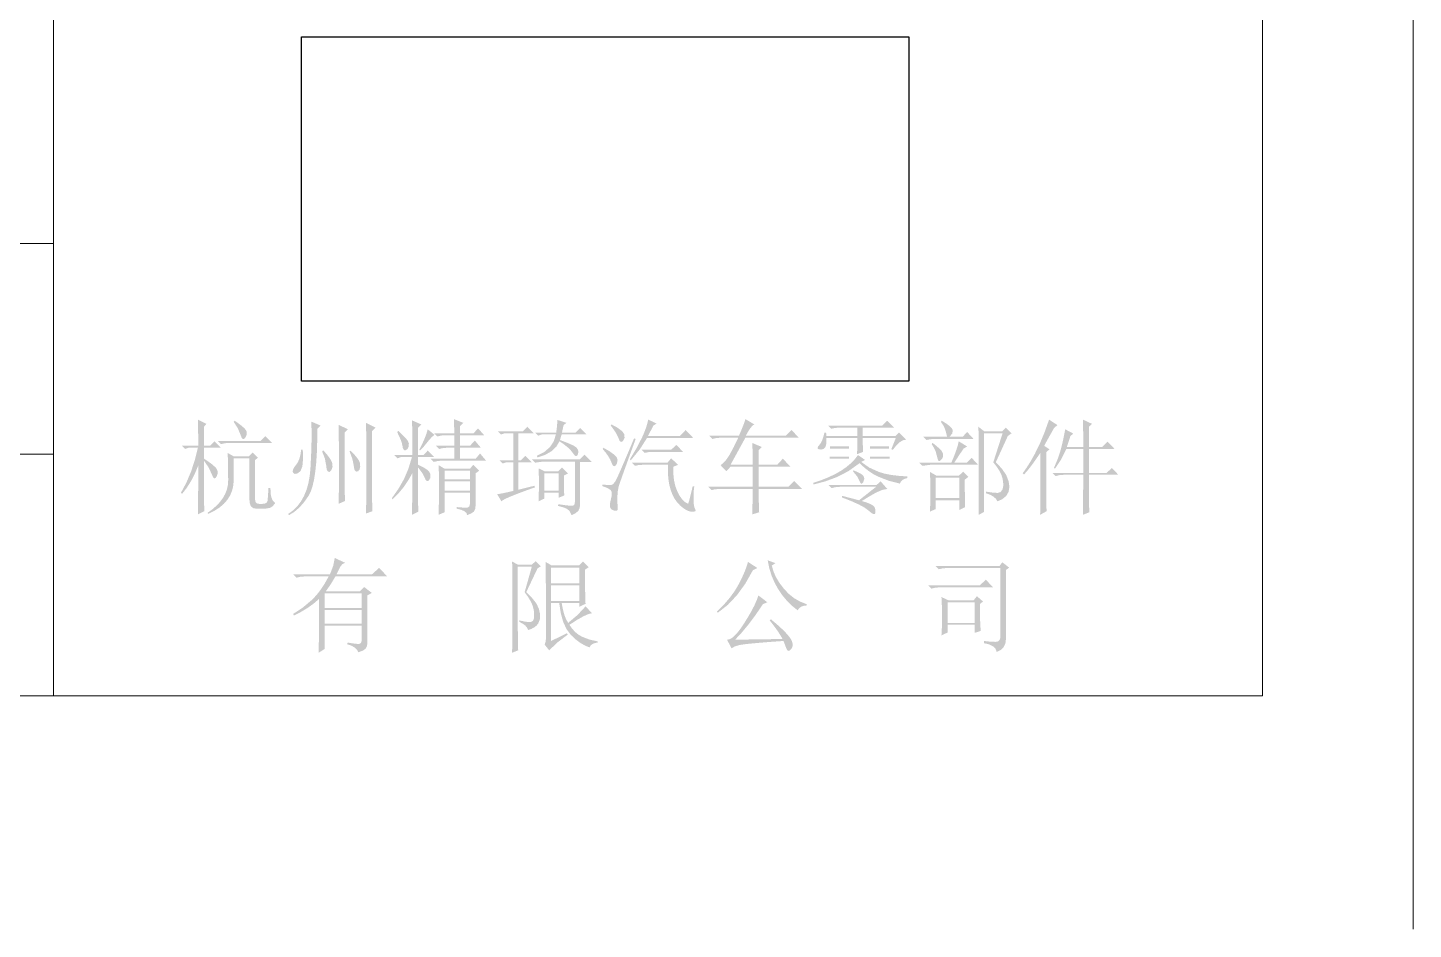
# Model space of a CAD drawing. Header units: millimetres. Extents: x 0 to 275, y 0 to 194.
# Drawn here: x 232.7 to 275.34, y -0.28 to 27.45 of the extents above; entities that cross this region are included whole.
import ezdxf

# ---------------------------------------------------------------- set-up
doc = ezdxf.new("R2010")
doc.units = ezdxf.units.MM
picture_1 = doc.add_image_def('image1.jpg', size_in_pixel=(122, 222))

msp = doc.modelspace()

# ---------------------------------------------------------------- hatches: boundary and pattern name
h = msp.add_hatch(color=0)
h.paths.add_polyline_path([(239.063389, 15.363472), (239.035828, 15.324887), (239.16123, 15.130584), (239.24529, 14.928012), (239.279396, 14.842229), (239.31557, 14.799855), (239.35381, 14.800888), (239.394118, 14.84533), (239.426071, 14.909495), (239.438904, 14.970042), (239.4321, 15.027489), (239.405142, 15.082352), (239.355619, 15.137129), (239.281808, 15.202242), (239.184226, 15.277689)])
h.paths.add_polyline_path([(239.857139, 14.740599), (238.539734, 14.740599), (238.638953, 14.64138), (238.754708, 14.668941), (238.887, 14.679965), (240.215429, 14.679965), (240.005967, 14.889427)])
h.paths.add_polyline_path([(238.848415, 14.371285), (238.85565, 14.213069), (238.860817, 14.019196), (238.863918, 13.78915), (238.864951, 13.522413), (238.854896, 13.382112), (238.824816, 13.246461), (238.774841, 13.115461), (238.705099, 12.989112), (238.61572, 12.867414), (238.506834, 12.750367), (238.378569, 12.637971), (238.231054, 12.530226), (238.253102, 12.497153), (238.43889, 12.589664), (238.599421, 12.693609), (238.734759, 12.809052), (238.84497, 12.936058), (238.930118, 13.074691), (238.990267, 13.225015), (239.025482, 13.387096), (239.035828, 13.560998), (239.035828, 14.20592), (239.520898, 14.20592), (239.520898, 12.916076), (239.533472, 12.803508), (239.571885, 12.722462), (239.63717, 12.673456), (239.730359, 12.657005), (240.005967, 12.657005), (240.160307, 12.684566), (240.23541, 12.734175), (240.314648, 12.833394), (240.239544, 12.904363), (240.19338, 13.004271), (240.171332, 13.128983), (240.165819, 13.290903), (240.105186, 13.290903), (240.097004, 13.158525), (240.089338, 13.050435), (240.082707, 12.966116), (240.077625, 12.905052), (240.06195, 12.861644), (240.030772, 12.830638), (239.983057, 12.812035), (239.917773, 12.805833), (239.818554, 12.805833), (239.761537, 12.815135), (239.722091, 12.84304), (239.699181, 12.889549), (239.691774, 12.954661), (239.691774, 14.156311), (239.779969, 14.222457), (239.620116, 14.382309), (239.509873, 14.272066), (239.024804, 14.272066)])
h.paths.add_polyline_path([(238.120811, 14.134262), (238.264816, 13.922044), (238.363345, 13.709826), (238.400553, 13.626024), (238.43776, 13.589248), (238.474967, 13.59898), (238.512174, 13.654705), (238.538012, 13.727913), (238.541112, 13.798021), (238.521475, 13.863994), (238.479101, 13.9248), (238.333029, 14.05158), (238.120811, 14.194896), (238.120811, 14.531137), (238.638953, 14.531137), (238.440516, 14.729575), (238.302712, 14.591771), (238.120811, 14.591771), (238.120811, 15.176059), (238.192469, 15.264253), (237.933398, 15.396545), (237.940977, 15.014829), (237.944422, 14.591771), (237.437304, 14.591771), (237.536523, 14.492552), (237.646766, 14.531137), (237.933398, 14.531137), (237.839174, 14.152866), (237.72118, 13.795265), (237.57838, 13.458334), (237.409743, 13.142075), (237.448328, 13.114514), (237.590955, 13.298654), (237.72118, 13.504499), (237.839002, 13.733081), (237.944422, 13.985434), (237.943474, 13.537916), (237.940977, 13.137941), (237.937446, 12.785507), (237.933398, 12.480616), (238.131835, 12.579835), (238.128196, 12.659966), (238.125462, 12.77233), (238.123502, 12.917121), (238.122189, 13.094532), (238.121392, 13.304759), (238.120983, 13.547993), (238.120832, 13.82443)])
h = msp.add_hatch(color=0)
h.paths.add_polyline_path([(245.523852, 13.825582), (246.306578, 13.825582), (246.306578, 13.560998), (245.523852, 13.560998)])
h.paths.add_polyline_path([(245.523852, 13.500365), (246.306578, 13.500365), (246.306578, 13.213733), (245.523852, 13.213733)])
h.paths.add_polyline_path([(245.204148, 14.977622), (245.303366, 14.878403), (245.419122, 14.905964), (245.551413, 14.916988), (245.821509, 14.916988), (245.821509, 14.591771), (245.253757, 14.591771), (245.352976, 14.492552), (245.468731, 14.520113), (245.601023, 14.531137), (245.821509, 14.531137), (245.821509, 14.194896), (245.093905, 14.194896), (245.193123, 14.095677), (245.308878, 14.123238), (245.44117, 14.134262), (246.802672, 14.134262), (246.615259, 14.354748), (246.482967, 14.194896), (245.997898, 14.194896), (245.997898, 14.531137), (246.642819, 14.531137), (246.455406, 14.751623), (246.306578, 14.591771), (245.997898, 14.591771), (245.997898, 14.916988), (246.742038, 14.916988), (246.554625, 15.12645), (246.416821, 14.977622), (245.997898, 14.977622), (245.997898, 15.198108), (246.097116, 15.297326), (245.810484, 15.413082), (245.814532, 15.336514), (245.818064, 15.23876), (245.820561, 15.119301), (245.821509, 14.977622)])
h.paths.add_polyline_path([(245.341951, 12.469592), (245.523852, 12.546762), (245.523852, 13.153099), (246.306578, 13.153099), (246.306578, 12.816858), (246.287286, 12.726596), (246.23492, 12.690078), (246.188584, 12.688011), (246.116409, 12.690078), (246.019429, 12.696279), (245.898679, 12.706615), (245.898679, 12.657005), (246.036999, 12.622899), (246.137079, 12.578457), (246.197885, 12.52368), (246.218384, 12.458568), (246.343096, 12.510933), (246.422333, 12.563299), (246.46712, 12.650115), (246.482967, 12.794809), (246.482967, 13.748411), (246.59321, 13.825582), (246.405797, 14.007483), (246.306578, 13.886215), (245.523852, 13.886215), (245.341951, 13.996458), (245.345999, 13.87967), (245.349531, 13.727741), (245.352028, 13.540672), (245.352976, 13.318464), (245.349531, 12.869223)])
h.paths.add_polyline_path([(245.215172, 14.928012), (245.00571, 15.098889), (244.970656, 14.972798), (244.915449, 14.826037), (244.840604, 14.658606), (244.746639, 14.470503), (244.768687, 14.442943), (244.892711, 14.575923), (245.016734, 14.729575), (245.128355, 14.857732)])
h.paths.add_polyline_path([(244.101717, 15.04928), (244.063132, 15.016207), (244.129278, 14.880814), (244.178887, 14.764026), (244.21196, 14.66584), (244.228497, 14.586259), (244.240813, 14.52218), (244.26088, 14.478772), (244.288183, 14.456034), (244.322203, 14.453967), (244.384215, 14.491174), (244.421422, 14.569722), (244.425556, 14.664807), (244.388349, 14.751623), (244.348989, 14.801233), (244.288441, 14.867378), (244.20619, 14.950061)])
h.paths.add_polyline_path([(244.531665, 14.817769), (244.531665, 14.305139), (243.974937, 14.305139), (244.074156, 14.20592), (244.184399, 14.244505), (244.520641, 14.244505), (244.40902, 13.880014), (244.272594, 13.560998), (244.104473, 13.267476), (243.90328, 12.982222), (243.925328, 12.943637), (244.103095, 13.12416), (244.272594, 13.329488), (244.416599, 13.543084), (244.531665, 13.748411), (244.531417, 13.513273), (244.530718, 13.299774), (244.52963, 13.10785), (244.52822, 12.937436), (244.526551, 12.788468), (244.524689, 12.660881), (244.522697, 12.554611), (244.520641, 12.469592), (244.719078, 12.568811), (244.709432, 12.803077), (244.708054, 13.05388), (244.708054, 13.9248), (244.832766, 13.76357), (244.912003, 13.610608), (244.938789, 13.548768), (244.969192, 13.512767), (245.002696, 13.503637), (245.038783, 13.522413), (245.088392, 13.605095), (245.088392, 13.720851), (245.055319, 13.788891), (244.980905, 13.860033), (244.86515, 13.933241), (244.708054, 14.007483), (244.708054, 14.244505), (245.204148, 14.244505), (245.00571, 14.442943), (244.867906, 14.305139), (244.708054, 14.305139), (244.708054, 15.148498), (244.807273, 15.247717), (244.520641, 15.374497), (244.524689, 15.278206), (244.52822, 15.15401), (244.530718, 15.000876)])
h = msp.add_hatch(color=0)
h.paths.add_polyline_path([(249.126155, 14.939036), (249.892344, 14.939036), (249.693906, 15.137474), (249.556102, 14.99967), (249.137179, 14.99967), (249.186788, 15.225668), (249.274983, 15.297326), (248.999375, 15.385521), (248.98215, 15.169858), (248.96079, 14.99967), (248.304844, 14.99967), (248.404062, 14.900451), (248.514306, 14.939036), (248.949766, 14.939036), (248.885601, 14.73035), (248.767176, 14.551119), (248.593973, 14.40186), (248.365477, 14.28309), (248.382014, 14.233481), (248.622826, 14.314096), (248.816096, 14.42365), (248.961823, 14.562143), (249.060009, 14.729575), (249.203755, 14.631562), (249.321147, 14.536649), (249.4127, 14.445871), (249.478932, 14.36026), (249.526302, 14.297301), (249.568505, 14.274133), (249.604506, 14.291272), (249.633273, 14.349236), (249.642747, 14.42055), (249.622248, 14.485662), (249.572811, 14.544573), (249.495469, 14.597283), (249.296342, 14.684788), (249.076545, 14.76816), (249.097216, 14.839129)])
h.paths.add_polyline_path([(249.026936, 12.794809), (249.010399, 12.7452), (249.189544, 12.69559), (249.302543, 12.645981), (249.376957, 12.575012), (249.434835, 12.458568), (249.566438, 12.525403), (249.644297, 12.596372), (249.681504, 12.679054), (249.693906, 12.778273), (249.693906, 14.095677), (250.052196, 14.095677), (249.83171, 14.321675), (249.682882, 14.172847), (248.216649, 14.172847), (248.315868, 14.073628), (248.563915, 14.106701), (249.534054, 14.106701), (249.534054, 12.855443), (249.52234, 12.793431), (249.489957, 12.756224), (249.442414, 12.749075), (249.349397, 12.752779), (249.210904, 12.767851)])
h.paths.add_polyline_path([(248.591476, 13.748411), (249.03796, 13.748411), (249.03796, 13.213733), (248.591476, 13.213733)])
h.paths.add_polyline_path([(248.415087, 12.883003), (248.591476, 12.965686), (248.591476, 13.153099), (249.03796, 13.153099), (249.03796, 12.993247), (249.208837, 13.064905), (249.202463, 13.165157), (249.199191, 13.300549), (249.197985, 13.471081), (249.197812, 13.676753), (249.324592, 13.737387), (249.137179, 13.9248), (249.026936, 13.809045), (248.6025, 13.809045), (248.415087, 13.89724), (248.427489, 13.61612), (248.431623, 13.368073)])
h.paths.add_polyline_path([(247.797726, 13.241293), (247.797726, 14.084653), (248.205625, 14.084653), (248.007188, 14.28309), (247.869384, 14.145286), (247.797726, 14.145286), (247.797726, 14.977622), (248.266259, 14.977622), (248.067821, 15.176059), (247.93553, 15.038255), (247.163828, 15.038255), (247.263047, 14.939036), (247.37329, 14.977622), (247.637873, 14.977622), (247.637873, 14.145286), (247.213437, 14.145286), (247.312656, 14.046068), (247.422899, 14.084653), (247.637873, 14.084653), (247.637873, 13.202708), (247.46114, 13.162401), (247.319546, 13.132428), (247.213093, 13.112791), (247.14178, 13.10349), (247.274071, 12.883003), (247.308414, 12.911426), (247.370017, 12.947082), (247.45875, 12.989974), (247.574484, 13.0401), (247.717089, 13.097461), (247.886437, 13.162056), (248.082398, 13.233886), (248.304844, 13.312951), (248.293819, 13.362561)])
h = msp.add_hatch(color=0)
h.paths.add_polyline_path([(251.581929, 14.470503), (251.681148, 14.371285), (251.796903, 14.396089), (251.929194, 14.404358), (252.860748, 14.404358), (252.662311, 14.619332), (252.496946, 14.470503)])
h.paths.add_polyline_path([(251.791391, 15.396545), (251.763485, 15.273727), (251.721111, 15.137474), (251.664267, 14.988818), (251.592953, 14.828793), (251.418631, 14.494619), (251.223639, 14.172847), (251.256712, 14.145286), (251.537832, 14.489107), (251.752806, 14.828793), (253.180453, 14.828793), (252.943431, 15.07684), (252.76153, 14.889427), (251.780366, 14.889427), (251.857536, 15.033432), (251.951243, 15.214644), (252.050462, 15.275278)])
h.paths.add_polyline_path([(251.284273, 14.073628), (251.383491, 13.97441), (251.499247, 13.999214), (251.631538, 14.007483), (252.397727, 14.007483), (252.396694, 13.783121), (252.41013, 13.58098), (252.438035, 13.400543), (252.48041, 13.241293), (252.533034, 13.098839), (252.59961, 12.96982), (252.679622, 12.85527), (252.772554, 12.756224), (252.868844, 12.675695), (252.959967, 12.616353), (253.046956, 12.578715), (253.130844, 12.563299), (253.196903, 12.567519), (253.237642, 12.580524), (253.252542, 12.602831), (253.241087, 12.634957), (253.218521, 12.682413), (253.201124, 12.750023), (253.189927, 12.83727), (253.185965, 12.943637), (253.186654, 13.158611), (253.208014, 13.340512), (253.158405, 13.340512), (253.119044, 13.170927), (253.083301, 13.02563), (253.050659, 12.904105), (253.020601, 12.805833), (252.924655, 12.861558), (252.835944, 12.945704), (252.755501, 13.057756), (252.684359, 13.197196), (252.624329, 13.356187), (252.584452, 13.534816), (252.564212, 13.732047), (252.563092, 13.946849), (252.71192, 14.007483), (252.496946, 14.20592), (252.386703, 14.073628)])
h.paths.add_polyline_path([(251.40554, 14.801233), (251.355931, 14.817769), (251.234749, 14.529415), (251.127521, 14.2762), (251.034245, 14.058126), (250.954921, 13.875191), (250.889551, 13.727396), (250.838133, 13.614742), (250.800667, 13.537227), (250.777155, 13.494852), (250.712387, 13.412859), (250.655887, 13.384609), (250.616699, 13.382542), (250.557357, 13.384609), (250.478379, 13.390811), (250.38028, 13.401146), (250.38028, 13.351536), (250.533931, 13.295037), (250.633839, 13.230269), (250.661744, 13.184966), (250.671046, 13.115892), (250.661744, 13.02408), (250.633839, 12.910564), (250.611015, 12.798082), (250.616613, 12.709371), (250.650117, 12.645464), (250.711009, 12.607396), (250.77526, 12.591721), (250.819874, 12.593615), (250.845884, 12.612047), (250.854325, 12.645981), (250.846745, 12.765181), (250.8433, 12.954661), (250.848123, 13.161367), (250.881885, 13.335), (250.899186, 13.390541), (250.930375, 13.482708), (250.975387, 13.611437), (251.034159, 13.776661), (251.106624, 13.978318), (251.192719, 14.216342), (251.292379, 14.490668)])
h.paths.add_polyline_path([(250.413352, 14.531137), (250.391304, 14.492552), (250.485355, 14.377744), (250.560803, 14.272755), (250.617647, 14.177067), (250.655887, 14.090165), (250.682587, 14.020919), (250.712387, 13.978544), (250.744254, 13.963041), (250.777155, 13.97441), (250.82952, 14.045379), (250.848812, 14.161823), (250.821079, 14.237357), (250.738569, 14.323742), (250.602316, 14.421497)])
h.paths.add_polyline_path([(250.661399, 15.247717), (250.639351, 15.214644), (250.791624, 14.99967), (250.881885, 14.817769), (250.908757, 14.750676), (250.939763, 14.715105), (250.974903, 14.711574), (251.014177, 14.740599), (251.064475, 14.834995), (251.052762, 14.950061), (251.010215, 15.015173), (250.931495, 15.086487), (250.815567, 15.164001)])
h = msp.add_hatch(color=0)
h.dxf.hatch_style = 2
h.paths.add_polyline_path([(255.057451, 15.247717), (254.781844, 15.413082), (254.76014, 15.337634), (254.719832, 15.227046), (254.660921, 15.081319), (254.583406, 14.900451), (253.668389, 14.900451), (253.767608, 14.801233), (253.883363, 14.828793), (254.015655, 14.839818), (254.561358, 14.839818), (254.421487, 14.549052), (254.28575, 14.299627), (254.216417, 14.194121), (254.148635, 14.108768), (254.081886, 14.043053), (254.015655, 13.996458), (254.197556, 13.809045), (254.324335, 13.946849), (255.007842, 13.946849), (255.007842, 13.329488), (253.640828, 13.329488), (253.740047, 13.230269), (253.855802, 13.255074), (253.988094, 13.263342), (255.007842, 13.263342), (255.003708, 12.907119), (254.991306, 12.480616), (255.20628, 12.546762), (255.193877, 12.886449), (255.189743, 13.263342), (256.529196, 13.263342), (256.281149, 13.511389), (256.099248, 13.329488), (255.189743, 13.329488), (255.189743, 13.946849), (256.170906, 13.946849), (255.933884, 14.194896), (255.763007, 14.007483), (255.189743, 14.007483), (255.189743, 14.453967), (255.288962, 14.553186), (254.991306, 14.679965), (254.99854, 14.563263), (255.003708, 14.411937), (255.006808, 14.226505), (255.007842, 14.007483), (254.324335, 14.007483), (254.781844, 14.839818), (256.429977, 14.839818), (256.198467, 15.07684), (256.022078, 14.900451), (254.792868, 14.900451), (254.874517, 15.043078), (254.94583, 15.148498), (255.006808, 15.216711)])
h = msp.add_hatch(color=0)
h.paths.add_polyline_path([(258.097514, 13.798021), (258.221537, 13.649882), (258.295951, 13.505877), (258.32179, 13.44886), (258.349695, 13.425951), (258.379667, 13.436114), (258.411707, 13.478316), (258.44478, 13.585114), (258.411707, 13.671241), (258.367437, 13.709482), (258.301464, 13.749789), (258.214819, 13.792164), (258.108538, 13.836606)])
h.paths.add_polyline_path([(258.246342, 14.305139), (258.146004, 14.175948), (258.026545, 14.052958), (257.887449, 13.936169), (257.7282, 13.825582), (257.544232, 13.721281), (257.339593, 13.623699), (257.114284, 13.533351), (256.868304, 13.450755), (256.879328, 13.401146), (257.251398, 13.500365), (257.606932, 13.632656), (257.949375, 13.809734), (258.295951, 14.057092), (258.437631, 13.924973), (258.581894, 13.810423), (258.729258, 13.714477), (258.88024, 13.638168), (259.197877, 13.514834), (259.536186, 13.428707), (259.563058, 13.488737), (259.6106, 13.536883), (259.678813, 13.573659), (259.767696, 13.599583), (259.767696, 13.649193), (259.502079, 13.666849), (259.267468, 13.695357), (259.063863, 13.735234), (258.891264, 13.786997), (258.597742, 13.918599), (258.345561, 14.095677), (258.466828, 14.156311)])
h.paths.add_polyline_path([(257.336837, 13.390122), (257.436056, 13.290903), (257.555945, 13.318464), (257.684102, 13.329488), (258.803069, 13.329488), (258.279415, 12.916076), (257.750248, 13.05388), (257.750248, 13.004271), (258.04377, 12.889377), (258.279415, 12.783785), (258.457182, 12.686461), (258.577071, 12.596372), (258.658548, 12.527039), (258.720387, 12.49233), (258.761556, 12.491727), (258.781021, 12.524714), (258.783777, 12.624621), (258.75346, 12.712127), (258.710224, 12.754501), (258.630815, 12.798943), (258.516265, 12.845452), (258.367609, 12.894028), (258.603254, 13.038722), (258.814094, 13.158611), (258.996684, 13.235781), (259.150335, 13.263342), (258.940873, 13.500365), (258.825118, 13.390122)])
h.paths.add_polyline_path([(257.386446, 14.569722), (257.386446, 14.503576), (257.970734, 14.503576), (257.970734, 14.569722)])
h.paths.add_polyline_path([(258.615656, 14.569722), (258.615656, 14.503576), (259.199944, 14.503576), (259.199944, 14.569722)])
h.paths.add_polyline_path([(257.375422, 14.25553), (257.375422, 14.194896), (257.970734, 14.194896), (257.970734, 14.25553)])
h.paths.add_polyline_path([(259.271602, 14.481528), (259.321212, 14.470503), (259.430766, 14.607877), (259.536186, 14.705459), (259.637472, 14.762734), (259.734623, 14.779184), (259.508625, 14.99967), (259.398382, 14.889427), (258.39517, 14.889427), (258.39517, 15.148498), (259.359797, 15.148498), (259.150335, 15.363472), (258.990483, 15.214644), (257.325812, 15.214644), (257.425031, 15.115425), (257.540786, 15.14023), (257.673078, 15.148498), (258.229806, 15.148498), (258.229806, 14.889427), (257.276203, 14.889427), (257.265179, 14.99967), (257.215569, 14.99967), (257.182324, 14.871513), (257.148046, 14.76816), (257.1117, 14.689612), (257.072253, 14.635868), (257.014376, 14.562143), (257.006108, 14.509089), (257.042626, 14.48015), (257.116351, 14.476016), (257.190076, 14.495308), (257.24313, 14.547674), (257.272069, 14.651026), (257.276203, 14.828793), (258.229806, 14.828793), (258.22636, 14.597283), (258.218781, 14.3327), (258.406194, 14.404358), (258.399821, 14.467575), (258.396548, 14.558698), (258.395342, 14.678759), (258.39517, 14.828793), (259.409406, 14.828793)])
h.paths.add_polyline_path([(258.615656, 14.25553), (258.615656, 14.194896), (259.221993, 14.194896), (259.221993, 14.25553)])
h = msp.add_hatch(color=0)
h.paths.add_polyline_path([(261.964399, 12.469592), (262.129764, 12.557786), (262.129764, 14.977622), (262.697516, 14.977622), (262.410884, 14.084653), (262.516131, 13.948141), (262.599675, 13.81938), (262.660481, 13.697855), (262.697516, 13.583047), (262.72232, 13.388743), (262.697516, 13.252318), (262.632748, 13.168257), (262.543175, 13.142075), (262.401926, 13.151032), (262.190398, 13.18066), (262.190398, 13.13105), (262.317522, 13.084542), (262.417774, 13.027697), (262.491154, 12.960518), (262.537663, 12.883003), (262.689247, 12.949149), (262.807759, 13.048368), (262.882173, 13.176526), (262.906977, 13.329488), (262.882173, 13.503121), (262.807759, 13.69329), (262.676845, 13.886904), (262.488054, 14.084653), (262.857368, 14.889427), (262.973123, 14.977622), (262.796734, 15.148498), (262.686491, 15.038255), (262.129764, 15.038255), (261.953375, 15.176059), (261.964399, 14.602795)])
h.paths.add_polyline_path([(260.641483, 13.610608), (261.369087, 13.610608), (261.369087, 12.982222), (260.641483, 12.982222)])
h.paths.add_polyline_path([(260.255632, 14.867378), (260.354851, 14.76816), (260.470606, 14.792964), (260.602898, 14.801233), (261.804547, 14.801233), (261.606109, 15.016207), (261.468306, 14.867378), (261.060406, 14.867378), (261.147912, 14.967286), (261.165137, 15.071328), (261.137318, 15.127053), (261.070742, 15.194663), (260.965925, 15.273641), (260.823384, 15.363472), (260.801335, 15.324887), (260.874371, 15.216022), (260.922602, 15.115425), (260.955675, 15.003804), (260.988748, 14.867378)])
h.paths.add_polyline_path([(261.12104, 14.073628), (260.128852, 14.073628), (260.228071, 13.97441), (260.476118, 14.007483), (261.942351, 14.007483), (261.743913, 14.222457), (261.595085, 14.073628), (261.209234, 14.073628), (261.36702, 14.313407), (261.495866, 14.503576), (261.606109, 14.569722), (261.347038, 14.729575), (261.321028, 14.613906), (261.27538, 14.46568), (261.209062, 14.285416)])
h.paths.add_polyline_path([(260.465094, 12.568811), (260.641483, 12.645981), (260.641483, 12.916076), (261.369087, 12.916076), (261.369087, 12.61842), (261.545476, 12.706615), (261.539102, 12.836839), (261.535829, 13.020807), (261.534624, 13.258519), (261.534451, 13.549974), (261.644694, 13.638168), (261.484842, 13.798021), (261.358063, 13.676753), (260.652507, 13.676753), (260.465094, 13.786997), (260.476118, 13.18066)])
h.paths.add_polyline_path([(260.542264, 14.679965), (260.514703, 14.64138), (260.587739, 14.524936), (260.63597, 14.420894), (260.696604, 14.200408), (260.71116, 14.152952), (260.730366, 14.126683), (260.75474, 14.122118), (260.784799, 14.139774), (260.838542, 14.196963), (260.867481, 14.266554), (260.866103, 14.345102), (260.823384, 14.431918), (260.781009, 14.478427), (260.720031, 14.535271), (260.640449, 14.602451)])
h = msp.add_hatch(color=0)
h.paths.add_polyline_path([(265.180851, 14.553186), (264.673733, 14.553186), (264.783976, 14.889427), (264.87217, 14.966597), (264.624123, 15.098889), (264.557977, 14.764026), (264.491832, 14.48704), (264.405015, 14.214188), (264.276858, 13.908264), (264.309931, 13.886215), (264.487697, 14.154244), (264.657196, 14.492552), (265.180851, 14.492552), (265.180851, 13.759436), (264.227248, 13.759436), (264.326467, 13.660217), (264.442222, 13.687778), (264.574514, 13.698802), (265.180851, 13.698802), (265.169826, 12.469592), (265.368264, 12.546762), (265.364388, 12.60802), (265.361029, 12.692662), (265.358187, 12.800816), (265.355862, 12.932613), (265.354053, 13.08818), (265.352761, 13.267648), (265.351986, 13.471146), (265.351727, 13.698802), (266.261233, 13.698802), (266.062795, 13.908264), (265.897431, 13.759436), (265.351727, 13.759436), (265.351727, 14.492552), (266.145477, 14.492552), (265.924991, 14.71855), (265.765139, 14.553186), (265.351727, 14.553186), (265.351727, 15.176059), (265.450946, 15.264253), (265.169826, 15.396545), (265.177406, 14.99967)])
h.paths.add_polyline_path([(263.852422, 12.469592), (264.050859, 12.579835), (264.041213, 12.862333), (264.039835, 13.10349), (264.039835, 14.393333), (264.139054, 14.481528), (263.979201, 14.591771), (264.023557, 14.676434), (264.090133, 14.797788), (264.178414, 14.955315), (264.287882, 15.148498), (264.387101, 15.225668), (264.12803, 15.396545), (263.990915, 15.012072), (263.841398, 14.652405), (263.687057, 14.338901), (263.549253, 14.095677), (263.42523, 13.901374), (263.317743, 13.748411), (263.356328, 13.709826), (263.456494, 13.820328), (263.574747, 13.969587), (263.71057, 14.157086), (263.863446, 14.382309), (263.863446, 13.064905), (263.862499, 12.947857), (263.860001, 12.810656), (263.85647, 12.651751)])
h = msp.add_hatch(color=0)
h.paths.add_polyline_path([(241.160873, 14.470503), (241.111264, 14.470503), (241.089388, 14.322881), (241.056142, 14.194896), (241.010495, 14.087581), (240.951411, 14.00197), (240.896462, 13.92859), (240.863217, 13.865545), (240.850642, 13.812835), (240.857705, 13.77046), (240.910759, 13.725674), (241.001021, 13.742899), (241.091282, 13.813868), (241.144337, 13.946849), (241.157773, 14.038747), (241.165007, 14.157), (241.166041, 14.301091)])
h.paths.add_polyline_path([(241.419944, 15.335911), (241.431227, 15.0982), (241.431658, 14.78194), (241.42072, 14.387132), (241.397896, 13.913776), (241.374631, 13.667516), (241.333731, 13.441281), (241.275132, 13.234942), (241.198769, 13.048368), (241.104578, 12.881432), (240.992494, 12.734003), (240.862453, 12.605953), (240.714389, 12.497153), (240.736437, 12.458568), (240.898615, 12.557873), (241.054075, 12.690767), (241.202301, 12.857768), (241.342774, 13.059392), (241.406595, 13.187302), (241.46163, 13.351967), (241.507881, 13.553451), (241.545346, 13.79182), (241.574026, 14.067137), (241.593922, 14.379467), (241.605032, 14.728875), (241.607358, 15.115425), (241.706576, 15.214644)])
h.paths.add_polyline_path([(241.789259, 14.453967), (241.756186, 14.420894), (241.839557, 14.201786), (241.877453, 14.007483), (241.897435, 13.862789), (241.938087, 13.792509), (241.988385, 13.789064), (242.042818, 13.84763), (242.07658, 13.945471), (242.064866, 14.068116), (242.03188, 14.142358), (241.974605, 14.232103), (241.893559, 14.336317)])
h.paths.add_polyline_path([(242.263304, 12.805833), (242.461741, 12.894028), (242.452095, 13.150343), (242.450717, 13.390122), (242.450717, 14.99967), (242.549936, 15.098889), (242.263304, 15.236693), (242.26536, 15.149876), (242.267352, 15.025853), (242.269214, 14.864622), (242.270883, 14.666185), (242.272293, 14.43054), (242.273381, 14.157689), (242.274081, 13.84763), (242.274328, 13.500365), (242.270883, 13.177904)])
h.paths.add_polyline_path([(242.632618, 14.442943), (242.599545, 14.420894), (242.685673, 14.194207), (242.726325, 13.996458), (242.737693, 13.912743), (242.755263, 13.851764), (242.779035, 13.813524), (242.809007, 13.798021), (242.86275, 13.806289), (242.908226, 13.864167), (242.928207, 13.955117), (242.91925, 14.062604), (242.892292, 14.129784), (242.835879, 14.215566), (242.749493, 14.319953)])
h.paths.add_polyline_path([(243.294076, 15.04928), (243.404319, 15.148498), (243.106663, 15.297326), (243.108719, 15.22935), (243.110711, 15.108018), (243.112574, 14.933201), (243.114242, 14.70477), (243.115653, 14.422595), (243.11674, 14.086548), (243.11744, 13.696498), (243.117687, 13.252318), (243.114242, 12.917454), (243.106663, 12.508177), (243.305101, 12.579835), (243.295454, 12.862333), (243.294076, 13.10349)])
h = msp.add_hatch(color=0)
h.paths.add_polyline_path([(241.830931, 10.050639), (242.971946, 10.050639), (242.971946, 9.604155), (241.830931, 9.604155)])
h.paths.add_polyline_path([(241.830931, 9.543521), (242.971946, 9.543521), (242.971946, 9.124597), (241.830931, 9.124597)])
h.paths.add_polyline_path([(242.541998, 8.540309), (242.525462, 8.4907), (242.652586, 8.447291), (242.752838, 8.391481), (242.826219, 8.323268), (242.872727, 8.242653), (243.016732, 8.296396), (243.098726, 8.358408), (243.135933, 8.431444), (243.148335, 8.512748), (243.148335, 9.990005), (243.286139, 10.067175), (243.049116, 10.249076), (242.922337, 10.116785), (241.869516, 10.116785), (242.022478, 10.335204), (242.167172, 10.574293), (243.765696, 10.574293), (243.506625, 10.833365), (243.286139, 10.634927), (242.194733, 10.634927), (242.310488, 10.866438), (242.375256, 10.948431), (242.464828, 10.993217), (242.145123, 11.142045), (242.099648, 10.909157), (241.996295, 10.634927), (240.866304, 10.634927), (240.965523, 10.535708), (241.081278, 10.563269), (241.213569, 10.574293), (241.95771, 10.574293), (241.831706, 10.348984), (241.702084, 10.152614), (241.569362, 9.985182), (241.434056, 9.846689), (241.156381, 9.611734), (240.866304, 9.422253), (240.888352, 9.372644), (241.098073, 9.478236), (241.296941, 9.597264), (241.48444, 9.730762), (241.660054, 9.879762), (241.659806, 9.539214), (241.659106, 9.236907), (241.658019, 8.972841), (241.656609, 8.747015), (241.65494, 8.559429), (241.653078, 8.410084), (241.651086, 8.29898), (241.64903, 8.226116), (241.830931, 8.341872), (241.830931, 9.058451), (242.971946, 9.058451), (242.971946, 8.600943), (242.964798, 8.554348), (242.943696, 8.521706), (242.909159, 8.502499), (242.861703, 8.496212), (242.724588, 8.512059)])
h = msp.add_hatch(color=0)
h.paths.add_polyline_path([(248.804024, 10.298686), (249.674944, 10.298686), (249.674944, 9.819128), (248.804024, 9.819128)])
h.paths.add_polyline_path([(248.605587, 8.474163), (248.743391, 8.303286), (249.003151, 8.547888), (249.316655, 8.788356), (249.289094, 8.826941), (248.804024, 8.589918), (248.804024, 9.752983), (249.052071, 9.752983), (249.101767, 9.437843), (249.176784, 9.170762), (249.277639, 8.952256), (249.404849, 8.782844), (249.546442, 8.647279), (249.690103, 8.537553), (249.83583, 8.452631), (249.983625, 8.391481), (250.020832, 8.450392), (250.074576, 8.494834), (250.144855, 8.524806), (250.231672, 8.540309), (250.231672, 8.578894), (249.995338, 8.629192), (249.763139, 8.716698), (249.651518, 8.779829), (249.548165, 8.862081), (249.45308, 8.96397), (249.366264, 9.086012), (249.601908, 9.238113), (249.796212, 9.347839), (249.949174, 9.416225), (250.060795, 9.444302), (249.862358, 9.653764), (249.613622, 9.385735), (249.327679, 9.146646), (249.265667, 9.253013), (249.211924, 9.38987), (249.166448, 9.556698), (249.129241, 9.752983), (249.674944, 9.752983), (249.674944, 9.64274), (249.862358, 9.730934), (249.855123, 9.90784), (249.849955, 10.141589), (249.846855, 10.433217), (249.845821, 10.783755), (249.961576, 10.860925), (249.785187, 11.031802), (249.66392, 10.910535), (248.820561, 10.910535), (248.633148, 11.020778), (248.635204, 10.944275), (248.637196, 10.805632), (248.639058, 10.604718), (248.640727, 10.341405), (248.642137, 10.015564), (248.643224, 9.627064), (248.643924, 9.175778), (248.644172, 8.661576), (248.633148, 8.565803)])
h.paths.add_polyline_path([(247.988226, 10.089224), (248.098813, 9.937295), (248.182529, 9.795702), (248.239373, 9.664444), (248.269345, 9.543521), (248.280628, 9.432933), (248.281059, 9.340949), (248.270121, 9.267569), (248.247297, 9.212792), (248.196568, 9.179633), (248.110182, 9.170762), (247.987623, 9.185662), (247.828373, 9.223816), (247.828373, 9.174207), (247.926386, 9.124597), (248.004762, 9.06672), (248.062468, 9.000574), (248.098469, 8.92616), (248.200874, 8.963281), (248.285193, 9.008153), (248.351942, 9.06026), (248.401637, 9.119085), (248.456759, 9.255511), (248.462271, 9.416741), (248.425064, 9.58624), (248.346516, 9.74747), (248.219047, 9.908012), (248.037835, 10.089224), (248.385101, 10.82234), (248.484319, 10.882974), (248.324467, 11.042826), (248.208712, 10.932583), (247.789788, 10.932583), (247.602375, 11.031802), (247.604431, 10.962028), (247.606423, 10.864284), (247.608285, 10.738506), (247.609954, 10.584629), (247.611365, 10.402588), (247.612452, 10.192318), (247.613152, 9.953756), (247.613399, 9.686837), (247.613152, 9.418109), (247.612452, 9.17412), (247.611365, 8.954808), (247.609954, 8.760106), (247.608285, 8.589951), (247.606423, 8.444277), (247.604431, 8.32302), (247.602375, 8.226116), (247.789788, 8.303286), (247.780142, 8.602321), (247.778764, 8.92616), (247.778764, 10.87195), (248.208712, 10.87195)])
h.paths.add_polyline_path([(248.804024, 10.844389), (249.674944, 10.844389), (249.674944, 10.364832), (248.804024, 10.364832)])
h = msp.add_hatch(color=0)
h.paths.add_polyline_path([(254.465226, 8.628503), (254.673912, 8.851746), (254.886216, 9.108061), (255.101621, 9.397449), (255.319609, 9.71991), (255.457413, 9.780543), (255.181806, 9.990005), (255.131163, 9.846431), (255.061916, 9.688904), (254.974066, 9.517941), (254.867613, 9.334059), (254.757025, 9.154225), (254.656773, 9.00333), (254.566856, 8.881373), (254.487274, 8.788356), (254.414066, 8.71687), (254.343958, 8.667089), (254.277985, 8.637977), (254.217179, 8.628503), (254.354983, 8.36392), (254.455579, 8.421798), (254.597517, 8.463139), (254.654878, 8.474239), (254.744278, 8.486824), (254.865718, 8.50083), (255.019197, 8.516193), (255.204715, 8.532848), (255.422273, 8.55073), (255.67187, 8.569775), (255.953507, 8.589918), (255.99347, 8.4907), (256.041701, 8.358408), (256.069693, 8.304751), (256.104402, 8.284683), (256.146346, 8.298722), (256.196042, 8.347384), (256.231182, 8.417664), (256.237383, 8.496212), (256.214645, 8.583028), (256.162969, 8.678113), (256.073052, 8.791801), (255.943861, 8.92616), (255.775396, 9.081189), (255.567656, 9.256889), (255.529071, 9.223816), (255.653095, 9.06448), (255.760582, 8.916513), (255.851532, 8.778882), (255.925946, 8.650552)])
h.paths.add_polyline_path([(254.862101, 11.020778), (254.819726, 10.879184), (254.758748, 10.718987), (254.679166, 10.540187), (254.580981, 10.342783), (254.458077, 10.134182), (254.304684, 9.922481), (254.121319, 9.708713), (253.908498, 9.493911), (253.930547, 9.455326), (254.239658, 9.698206), (254.522414, 9.996895), (254.779332, 10.351396), (255.010929, 10.761707), (255.148733, 10.833365)])
h.paths.add_polyline_path([(255.70546, 10.982193), (255.468437, 11.070387), (255.516927, 10.828541), (255.587638, 10.599098), (255.680052, 10.382057), (255.793655, 10.177418), (255.923879, 9.988283), (256.066506, 9.81775), (256.221535, 9.665822), (256.388967, 9.532497), (256.437543, 9.597609), (256.500588, 9.644118), (256.578103, 9.672023), (256.670087, 9.681325), (256.670087, 9.71991), (256.467515, 9.799578), (256.28148, 9.906634), (256.111981, 10.041596), (255.959019, 10.204979), (255.82466, 10.38266), (255.71924, 10.559824), (255.642759, 10.735955), (255.595217, 10.910535)])
h = msp.add_hatch(color=0)
h.paths.add_polyline_path([(260.633545, 10.893998), (260.732764, 10.79478), (260.848519, 10.82234), (260.980811, 10.833365), (262.628944, 10.833365), (262.628944, 8.700161), (262.613442, 8.639097), (262.583469, 8.59612), (262.539027, 8.570712), (262.480116, 8.562358), (262.319575, 8.56787), (262.121826, 8.589918), (262.121826, 8.523773), (262.279956, 8.485446), (262.398812, 8.427999), (262.478394, 8.350915), (262.518701, 8.253677), (262.641691, 8.315517), (262.729541, 8.401127), (262.782251, 8.509475), (262.799821, 8.639528), (262.799821, 10.772731), (262.89904, 10.844389), (262.689578, 11.009753), (262.601384, 10.893998)])
h.paths.add_polyline_path([(260.407547, 10.298686), (260.506766, 10.199467), (260.622521, 10.227028), (260.754813, 10.238052), (262.402946, 10.238052), (262.18246, 10.475075), (261.995047, 10.298686)])
h.paths.add_polyline_path([(261.002859, 9.780543), (261.835194, 9.780543), (261.835194, 9.146646), (261.002859, 9.146646)])
h.paths.add_polyline_path([(262.006071, 9.20728), (262.006071, 9.730934), (262.094266, 9.802592), (261.906852, 9.967957), (261.807634, 9.841177), (261.03042, 9.841177), (260.815446, 9.940396), (260.822681, 9.822401), (260.827849, 9.682703), (260.830949, 9.520266), (260.831983, 9.334059), (260.830949, 9.149144), (260.827849, 8.991617), (260.822681, 8.861995), (260.815446, 8.760795), (261.002859, 8.84899), (261.002859, 9.086012), (261.835194, 9.086012), (261.835194, 8.837965), (262.022608, 8.898599)])

# ---------------------------------------------------------------- linework, layer by layer
at = {"color": 0, "lineweight": 0}
for points in [[(275.336, -0.275167), (275.336, 194.352333)], [(270.7005, 189.716833), (270.7005, 6.900333)], [(233.4895, 6.900333), (233.4895, 48.556333)], [(270.7005, 44.746333), (270.7005, 6.900333), (18.9865, 6.900333)], [(233.4895, 20.806833), (196.2785, 20.806833)], [(233.4895, 14.329833), (196.2785, 14.329833)]]:
    msp.add_lwpolyline(points, dxfattribs=at)
msp.add_lwpolyline([(270.7005, 48.556333), (270.7005, 6.900333), (136.779, 6.900333), (136.779, 48.556333)], close=True, dxfattribs=at)

# ---------------------------------------------------------------- pictures from other files: only their frames are drawn
image = msp.add_image(picture_1, insert=(259.813778, 16.580556), size_in_units=(10.583378, 18.697284), rotation=90)
image.dxf.flags = 7

doc.saveas('drawing.dxf')
